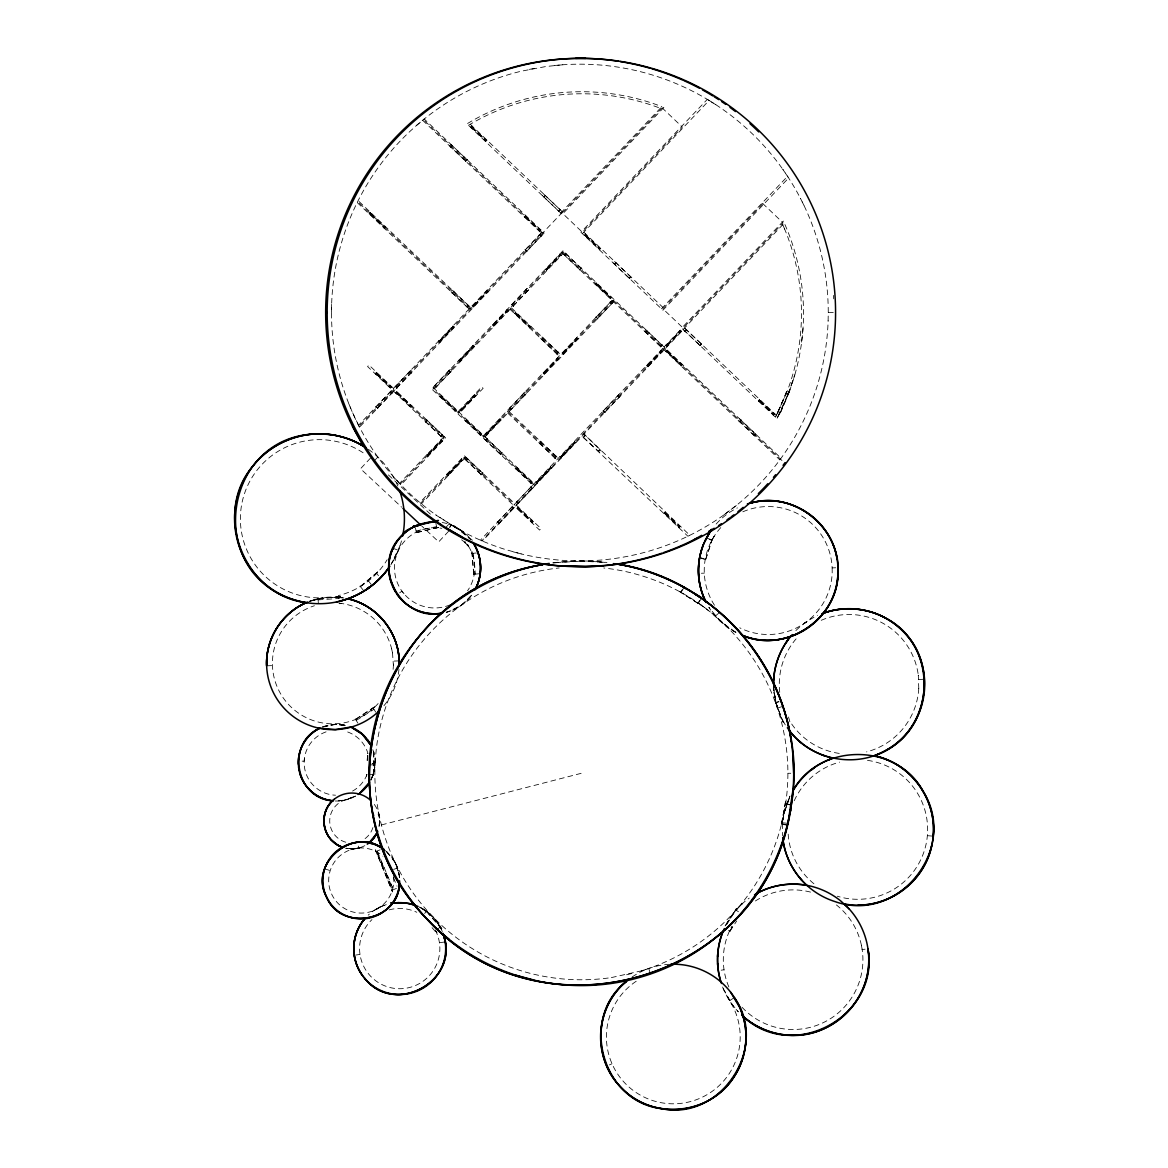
<?xml version="1.0" encoding="UTF-8"?>
<svg xmlns="http://www.w3.org/2000/svg" width="1168" height="1168" viewBox="0 0 1168 1168"><rect width="100%" height="100%" fill="white"/><g stroke="black" fill="none" stroke-linecap="round" stroke-linejoin="round"><path stroke-width="0.75" stroke-dasharray="5 3.75" d="M375.059 761.054L374.227 770.763L370.971 779.961M331.493 312.571L331.639 304.089L331.493 312.571A248.39 248.39 0 0 0 348.911 403.938L352.123 411.676A248.39 248.39 0 0 0 393.12 476.325L404.318 488.282A248.39 248.39 0 0 0 436.963 515.716L458.513 529.279L435.562 514.738M828.112 321.039L828.258 312.571A248.39 248.39 0 0 0 804.037 205.568L800.416 198.297L804.037 205.568M787.699 823.279L782.502 822.812L783.889 813.614L789.889 796.328L783.859 813.804L782.502 822.812L782.604 835.675M918.778 688.492L918.296 675.133L918.734 679.557L924.545 679.163M399.179 660.884L393.368 661.103L393.382 665.22L392.506 652.927M366.416 776.136L366.489 774.399M367.088 760.441L368.037 751.754M367.672 760.47L367.891 755.243M373.556 764.952L373.599 763.726M803 328.471L801.365 344.151M326.076 731.854A32.573 32.573 0 0 0 304.425 758.295L304.162 761.229A32.573 32.573 0 0 0 335.523 795.204M304.425 758.251L304.162 761.229L301.256 761.113M378.228 811.891L379.731 820.199L378.826 827.951L379.717 821.951L378.841 813.921L373.205 815.395M783.859 813.804L789.729 796.605M371.059 779.742L374.329 770.252L376.359 748.484A206.502 206.502 0 0 1 559.165 567.955M788.385 393.864L794.795 374.943L785.743 400.332L776.924 418.611L681.689 328.062L783.392 221.088A221.628 221.628 0 0 1 788.385 393.864L789.875 389.908L776.924 418.611L779.859 412.99L777.654 411.851M372.49 776.53L373.161 774.676L370.709 780.472A38.398 38.398 0 0 0 372.344 748.367M450.702 524.782L449.68 527.498L451.184 525.016L463.214 531.849L450.702 524.782L454.483 526.388M372.052 777.625L373.161 774.676L371.176 779.523M400.055 545.646L391.499 563.764M786.517 393.032L775.406 417.151L778.005 412.158L775.902 416.231M726.438 924.107L736.132 909.974M712.042 539.908L714.203 536.229L712.042 539.908L706.479 537.981M390.944 564.684L398.332 550.347L393.061 548.245M682.17 589.709L680.55 592.629M681.017 592.41L684.068 587.46M698.114 602.951L699.632 600.469M698.128 603.462L700.771 599.461M725.109 925.947L736.512 908.383L726.554 924.808M732.38 926.516L729.066 932.677L736.672 920.968M454.732 526.067L453.257 526.242M466.689 544.624L468.762 546.712L467.054 544.171A40.135 40.135 0 0 0 464.791 541.353M471.069 595.797L461.345 605.228L448.483 611.652M736.001 910.135L742.673 903.36L736.001 910.135L736.818 909.2M437.635 929.538L441.562 925.26M370.475 458.133L360.532 468.748L401.617 507.16M374.797 460.309L377.848 457.053M445.169 528.14L449.213 523.804M448.643 531.236L438.715 541.864L421.487 525.746M369.03 213.802L370.446 212.328M369.351 214.094L370.358 213.043M370.387 214.489L371.088 213.744M449.49 145.825L466.996 162.454M450.892 144.35L468.397 160.98M450.658 146.92L452.06 145.445M450.965 147.226L452.366 145.752M470.427 127.195L471.828 125.721M470.748 127.502L471.755 126.451M471.784 127.881L472.485 127.151M383.454 226.913L384.155 226.169M383.892 227.935L384.9 226.869M384.214 228.227L385.615 226.753M484.851 140.306L485.552 139.576M465.521 161.053L466.923 159.578M465.419 161.564L467.434 159.461M485.289 141.328L486.297 140.277M485.611 141.635L487.012 140.145M450.979 291.708L468.47 308.337M452.381 290.233L469.872 306.863M542.58 195.786L560.071 212.43M543.981 194.311L561.472 210.955M375.176 373.745L376.578 372.271M451.943 293.226L453.943 291.109M524.286 216.927L525.688 215.452M543.733 196.896L545.135 195.421M375.497 374.052L376.49 373.001M452.454 293.11L453.856 291.635M524.593 217.233L525.6 216.168M544.054 197.202L545.456 195.713M376.534 374.432L377.235 373.702M525.629 217.613L526.33 216.868M389.601 386.856L390.302 386.126M538.711 230.038L539.412 229.293M390.039 387.878L391.046 386.827M466.996 306.936L468.397 305.461M539.134 231.06L540.142 229.994M468.908 305.344L467.317 307.242M558.596 211.028L559.998 209.554M390.36 388.185L391.762 386.696M539.455 231.352L540.857 229.877M558.508 211.539L560.509 209.437M359.218 426.612L358.518 425.254L542.653 231.585M560.698 213.029L661.833 106.653L663.877 107.456L562.173 214.43L466.937 123.866A221.628 221.628 0 0 1 661.833 106.653M439.153 341.071L452.98 326.529M472.631 306.074L487.056 290.905M440.117 340.589L452.542 327.507M360.051 425.108L561.925 212.78M440.336 340.779L452.761 327.712M474.106 305.476L486.53 292.409M439.591 342.093L454.016 326.909M473.668 306.454L487.494 291.912M395.412 392.988L396.813 391.514M396.127 392.871L397.135 391.806M396.872 393.572L397.573 392.828M409.939 405.997L410.64 405.252M410.669 406.698L411.676 405.646M410.596 407.413L411.997 405.938M459.389 360.313L473.215 345.772M493.057 324.894L506.883 310.352M545.967 269.253L559.793 254.712M460.353 359.817L472.777 346.75M494.02 324.412L506.445 311.345M546.931 268.757L559.355 255.69M562.918 252.259L433.065 388.842L534.229 485.041M459.827 361.321L474.252 346.151M493.495 325.916L507.934 310.732M546.405 270.275L560.83 255.091M434.496 388.813L562.961 253.704M582.409 233.673L709.093 100.433L716.101 104.872L707.297 99.368L580.934 232.271L662.928 310.221L788.648 177.989L782.794 169.331L787.568 176.339A248.39 248.39 0 0 1 800.518 198.502M563.589 254.303L581.08 270.932M564.991 252.828L582.496 269.458M564.757 255.398L566.159 253.923M565.064 255.704L566.465 254.23M584.204 235.367L585.606 233.892M584.526 235.673L585.518 234.622M585.562 236.053L586.263 235.323M514.373 313.462L515.774 311.987M514.694 313.754L515.687 312.703M515.73 314.148L516.431 313.404M439.942 396.799L441.343 395.324M440.263 397.105L441.27 396.054M441.3 397.485L442 396.755M424.612 420.743L442.103 437.372M426.013 419.268L443.504 435.898M425.575 422.261L427.576 420.159M426.086 422.144L427.488 420.67M598.629 248.477L599.33 247.747M579.605 269.531L581.022 268.056M579.518 270.056L581.533 267.939M599.067 249.499L600.075 248.448M599.388 249.806L600.79 248.331M528.797 326.573L529.498 325.828M529.235 327.58L530.228 326.529M529.557 327.887L530.958 326.412M454.367 409.91L455.067 409.18M454.805 410.932L455.812 409.88M455.126 411.224L456.527 409.749M458.323 411.457L481.669 386.9L483.143 388.302L459.798 412.859M460.44 410.07L474.865 394.886M458.352 412.903L482.399 387.601M461.915 409.472L474.339 396.39M461.477 410.45L475.303 395.908M440.628 435.971L442.03 434.496M440.935 436.277L442.351 434.803M444.132 436.511L399.558 483.391L400.96 484.866L445.607 437.912L395.018 389.805M427.211 454.936L441.051 440.394M428.189 454.44L440.613 441.373M400.887 483.479L444.176 437.942L393.587 389.849M427.649 455.943L442.088 440.774M540.609 338.413L558.114 355.043M542.025 336.924L559.516 353.568M613.185 262.931L630.676 279.561M614.587 261.457L632.078 278.086M541.777 339.508L543.178 338.034M465.244 420.845L466.645 419.37M542.098 339.815L543.5 338.34M595.111 284.262L596.512 282.787M614.339 264.026L615.74 262.552M465.55 421.152L466.558 420.1M595.417 284.569L596.425 283.503M614.66 264.333L616.062 262.858M466.601 421.531L467.302 420.801M596.454 284.948L597.155 284.218M479.668 433.956L480.369 433.226M609.521 297.373L610.222 296.643M556.64 353.641L558.041 352.167M556.552 354.152L558.552 352.05M480.106 434.978L481.099 433.927M609.959 298.395L610.966 297.344M629.202 278.159L630.603 276.685M480.413 435.284L481.815 433.81M611.682 297.212L610.28 298.687L611.287 297.636L596.103 283.211M629.523 278.451L630.924 276.977M483.61 435.503L612.076 300.395M543.646 373.001L557.472 358.445M562.888 352.765L576.715 338.209M447.256 474.588L461.681 459.404M485.742 434.116L500.167 418.947M544.609 372.504L557.034 359.437M563.852 352.269L576.277 339.202M421.122 502.707L464.411 457.184L515 505.277M483.654 436.949L613.507 300.366M448.731 473.989L461.156 460.922M487.217 433.518L499.641 420.451M448.293 474.967L462.119 460.426M486.779 434.496L500.605 419.954M544.084 374.008L558.508 358.839M563.326 353.773L577.751 338.603M465.842 457.141L421.429 503.861L419.867 502.547L464.368 455.739L514.957 503.846M485.085 436.905L613.55 301.797M465.083 459.228L482.574 475.858M466.485 457.754L483.975 474.383M484.311 438.993L501.817 455.622M485.713 437.518L503.218 454.148M466.236 460.323L467.638 458.849M485.479 440.088L486.881 438.613M466.558 460.63L467.959 459.155M485.786 440.394L487.187 438.92M481.099 474.456L482.501 472.982M500.342 454.221L501.744 452.746M481.012 474.967L483.012 472.865M500.24 454.732L502.255 452.629M661.453 308.819L787.568 176.339M538.711 442.555L556.216 459.185M540.127 441.081L557.618 457.71M644.532 331.259L662.022 347.889M645.933 329.785L663.424 346.414M515.833 468.952L517.234 467.477M539.879 443.65L541.689 441.957M645.685 332.354L647.101 330.88M516.139 469.244L517.147 468.193M540.2 443.957L541.602 442.482M646.006 332.661L647.408 331.186M517.176 469.638L517.877 468.894M530.257 482.063L530.958 481.318M530.681 483.07L531.688 482.019M554.742 457.783L556.143 456.308M660.548 346.487L661.949 345.013M531.002 483.377L532.404 481.902M554.654 458.294L556.654 456.192M660.46 347.013L662.46 344.896M662.665 348.487L480.413 540.171L482.413 541.032L664.139 349.904M664.066 347.013L681.893 328.252M666.388 345.217L680.214 330.661M536.316 482.209L550.756 467.039M560.377 456.922L574.802 441.738M646.955 365.861L661.38 350.692M537.587 481.406L550.011 468.339M561.633 456.119L574.057 443.052M648.211 365.058L660.635 351.991M667.351 344.721L679.776 331.654M664.096 348.458L481.844 540.784M667.556 344.925L679.98 331.858M537.806 481.61L550.23 468.543M561.852 456.323L574.276 443.256M648.43 365.263L660.854 352.196M537.368 482.603L551.194 468.061M561.414 457.301L575.24 442.76M647.992 366.241L661.818 351.699M666.826 346.224L681.251 331.055M683.163 329.464L782.779 224.694L781.874 222.679M665.541 348.414L683.368 329.668M683.791 330.062L701.282 346.692M685.193 328.588L702.683 345.217M583.226 437.314L585.226 435.211M583.737 437.197L585.139 435.722M684.755 331.581L686.755 329.464M516.825 508.416L518.227 506.941M665.921 351.597L667.337 350.123M685.266 331.464L686.667 329.989M517.147 508.722L518.139 507.671M666.242 351.904L667.249 350.853M518.183 509.102L518.884 508.372M667.278 352.283L667.979 351.553M531.25 521.527L531.951 520.797M598.279 451.023L599.68 449.549M680.345 364.708L681.046 363.978M598.6 451.33L600.002 449.855M699.807 345.29L701.209 343.815M531.688 522.549L532.681 521.497M680.783 365.73L681.791 364.679M700.128 345.597L701.53 344.122M531.995 522.855L533.396 521.381M681.105 366.037L682.506 364.547M599.753 452.425L581.956 436.117L687.894 536.229L689.85 535.28L583.971 434L601.155 450.95M738.118 420.246L755.608 436.876M739.519 418.772L757.025 435.401M758.251 400.858L759.653 399.383M758.572 401.164L759.58 400.098M739.081 421.765L741.081 419.648M739.592 421.648L740.994 420.173M759.609 401.544L760.31 400.799M663.833 513.351L665.234 511.876M664.154 513.657L665.161 512.606M665.191 514.037L665.891 513.307M772.676 413.968L773.377 413.238M773.114 414.99L774.121 413.939M754.134 435.474L755.55 434M773.435 415.282L774.837 413.808M754.455 435.766L755.857 434.292M678.258 526.461L678.958 525.731M678.696 527.483L679.703 526.432M679.017 527.79L680.418 526.315M554.333 65.496L562.918 64.766L545.996 66.503L521.278 71.19A248.39 248.39 0 0 0 416.626 125.356L410.61 130.787A248.39 248.39 0 0 0 331.624 304.425M728.175 627.698L715.342 616.076L718.656 613.215M424.539 913.434L427.108 911.215M416.538 125.443L424.232 118.99L544.127 232.987L359.51 427.167L359.014 426.203M736.307 505.496L723.269 515.38L736.307 505.496A248.39 248.39 0 0 0 828.127 320.762M399.602 592.848L401.967 591.169A40.135 40.135 0 0 1 441.854 528.345M734.438 997.545L729.547 1000.699A66.897 66.897 0 0 1 708.961 1093.511A66.897 66.897 0 0 1 616.354 1072.02A66.897 66.897 0 0 1 638.765 979.631M356.196 720.422L373.964 709.326M373.906 910.573L380.257 906.967A45.917 45.917 0 0 1 387.09 904.412A45.961 45.961 0 0 0 368.212 915.143M468.456 125.326L470.281 124.246A219.599 219.599 0 0 1 660.314 108.259M345.786 842.23A22.104 22.104 0 0 1 343.742 800.387L355.729 795.992M352.736 797.525L343.465 800.43L336.953 801.044L346.341 799.803L355.554 796.08A38.398 38.398 0 0 1 335.304 801.014M609.36 1064.924L612.032 1063.756M375.556 851.749L382.754 848.713M377.22 854.202L378.286 853.75M383.104 868.131L384.17 867.678M385.367 873.503L386.433 873.051M391.236 887.432L392.317 886.979M391.835 890.337L399.033 887.3M775.348 703.224L778.939 701.749M789.875 721.795L788.429 716.729M323.2 726.73L336.734 724.248L347.261 725.766M322.251 727.08L333.756 724.364L346.414 725.503A38.398 38.398 0 0 0 323.945 726.438M309.418 601.33L326.777 597.315L341.961 597.651A66.313 66.313 0 0 0 309.272 601.389L326.106 597.388L342.852 597.797M322.529 726.963L335.231 724.277L345.232 725.226M393.616 869.401L397.558 868.043L399.514 877.577L398.974 873.547M773.946 692.142L777.333 708.144L782.852 706.319M310.06 601.097L322.821 597.812A79.117 79.117 0 0 1 243.762 495.86A79.117 79.117 0 0 1 366.066 454.819M350.531 849.749L359.379 847.997L353.422 848.888L358.853 847.983L357.393 842.362M611.375 977.587L641.407 970.856M447.943 611.798L446.147 612.295C456.557 609.652 465.93 603.184 472.091 594.41L471.595 595.14A45.961 45.961 0 0 1 447.578 611.93M314.002 599.783L318.032 598.731M381.425 824.929L581.372 773.274M773.639 686.667L775.64 702.304L778.881 701.515M626.588 974.769L634.122 972.929M359.613 847.778L354.065 848.8L346.078 848.275L353.714 848.815A32.573 32.573 0 0 0 329.303 886.892A32.573 32.573 0 0 0 366.475 912.661A32.573 32.573 0 0 0 393.558 876.438M416.071 530.987L436.555 526.622M529.338 69.379L537.718 67.788M355.685 955.059L360.007 954.431M439.431 942.751L445.183 941.919M721.167 970.199L724.043 969.776M865.065 949.19L862.188 949.613A69.803 69.803 0 0 1 740.731 1005.823M553.471 562.932L577.065 560.99L605.228 562.392L586.219 561.005L554.99 562.596M471.507 553.471L478.062 552.8M473.682 574.306L480.223 573.634M318.105 599.885L338.997 598.469L338.881 596.731M339.319 603.111L341.1 603.579L339.362 603.695M701.384 573.254L704.289 573.138M742.819 511.803A63.992 63.992 0 0 1 832.156 567.911L837.967 567.677M266.64 665.818L272.451 665.599M828.258 312.571L834.069 312.571M787.874 773.274L790.78 773.274M372.154 763.668L375.074 763.755A206.502 206.502 0 0 0 375.979 794.809L376.899 802.226A206.502 206.502 0 0 0 611.536 977.558M369.205 764.777L375.03 765.011L375.074 763.799L372.169 763.697M367.38 753.462L367.964 753.491A32.573 32.573 0 0 0 345.947 731.416M370.125 774.545L373.468 774.691M927.363 835.66L933.159 836.171M338.72 597.286L341.917 597.724M338.924 597.315L344.983 598.147M785.188 803.642L791.349 804.737M785.553 804.022L791.262 805.161M781.611 823.688L787.305 824.842M781.509 824.112L787.217 825.265M513.146 551.822L521.424 553.982L505.335 549.5A248.39 248.39 0 0 1 454.162 526.783L463.214 531.849M324.704 868.846L330.208 870.613M709.151 539.368L711.896 540.317M699.807 557.37L705.311 559.282M699.603 557.749L705.618 559.691M449.184 524.242L455.827 527.06L464.762 533.134M786.064 392.988L788.721 394.171M786.341 393.426L788.196 394.258M778.18 411.764L780.034 412.596M735.271 632.005L720.101 621.084L708.845 607.229A69.803 69.803 0 0 0 735.577 632.224M421.152 907.945L420.027 907.405C429.371 911.945 437.007 919.829 441.387 929.232M421.838 908.339L434.146 918.15L441.562 929.611M736.015 632.457L728.452 627.888L715.342 616.076M709.005 100.39L709.093 100.433A248.39 248.39 0 0 0 562.684 64.78M422.568 908.835L426.816 911.478L424.042 909.595M735.563 909.857L738.468 911.741M728.555 930.268L730.015 931.217M704.727 607.652L698.479 603.184L710.801 612.368L727.927 627.785M472.427 540.273L453.374 524.987L470.689 539.631M461.608 539.806L468.412 545.266L461.243 540.258M388.404 474.909L431.415 515.132M470.281 124.246L562.1 211.554M583.81 232.198L662.855 307.345M684.565 327.989L776.384 415.297L785.889 394.623A219.599 219.599 0 0 0 785.568 231.322L782.779 224.694L785.568 231.322M471.434 126.144L486.603 140.569M585.212 234.315L600.381 248.755M759.258 399.806L774.428 414.231M472.237 127.414L485.304 139.839M586.015 235.586L599.082 248.01M760.061 401.077L773.128 413.501M472.033 127.619L485.1 140.043M585.81 235.79L598.877 248.215M759.857 401.281L772.924 413.706M471.04 127.181L485.596 141.007M584.818 235.352L599.359 249.193M758.879 400.843L773.42 414.669M680.199 330.048L681.674 331.449M679.893 330.369L680.944 331.362M679.513 331.405L680.243 332.106M667.089 344.472L667.819 345.173M666.067 344.91L667.118 345.918M665.76 345.232L667.249 346.633M525.279 215.876L540.463 230.3M666.928 350.546L682.112 364.971M424.816 120.946L542.857 233.177M562.757 252.113L781.976 460.528M525.892 217.35L538.959 229.775M596.717 284.685L609.784 297.11M667.527 352.021L680.608 364.445M524.899 216.912L539.441 230.738M595.724 284.247L610.265 298.074M666.548 351.583L681.09 365.409M422.641 120.289L541.251 233.06M561.487 252.303L779.844 459.9L781.042 458.25L562.888 250.828L431.62 388.886L532.798 485.085M540.653 233.688L524.009 251.193M542.127 235.089L525.483 252.595M611.477 301.023L594.833 318.528M612.952 302.424L596.308 319.93M541.018 236.257L539.134 234.651M559.779 254.084L561.253 255.485M611.842 303.592L609.959 301.986M660.957 350.283L662.431 351.685M539.251 235.162L540.726 236.564M559.487 254.405L560.538 255.412M610.061 302.497L611.55 303.914M661.073 350.999L662.125 352.006M559.092 255.442L559.837 256.142M660.373 351.743L661.117 352.444M546.668 268.509L547.412 269.209M647.948 364.81L648.693 365.511M525.41 249.704L526.899 251.12M545.646 268.947L546.712 269.954M596.235 317.054L597.709 318.455M647.247 365.54L648.298 366.548M524.899 249.616L527.002 251.631M545.354 269.268L546.828 270.669M595.724 316.951L597.826 318.966M646.532 365.467L648.006 366.869M527.221 288.335L510.577 305.841M528.695 289.752L512.051 307.242M526.111 289.503L527.586 290.905M576.7 337.596L578.175 338.997M525.819 289.81L527.294 291.226M576.393 337.917L577.459 338.924M576.014 338.954L576.758 339.654M618.777 394.653L602.133 412.143M620.252 396.054L603.608 413.56M619.142 397.222L617.259 395.616M617.361 396.127L618.85 397.529M563.589 352.021L564.334 352.721M511.978 304.366L513.453 305.768M562.567 352.459L563.618 353.466M511.467 304.279L513.57 306.279M562.275 352.78L563.75 354.181M511.453 307.87L560.567 354.561M515.38 312.396L530.549 326.836M510.022 307.914L560.611 356.006M515.979 313.885L529.046 326.31M514.986 313.447L529.527 327.274M510.051 309.345L559.165 356.036M486.633 290.496L488.107 291.898M506.868 309.739L508.343 311.141M557.457 357.831L558.932 359.233M486.764 291.212L487.815 292.219M506.576 310.046L507.627 311.053M557.165 358.153L558.216 359.145M486.063 291.956L486.793 292.657M506.182 311.097L506.927 311.798M556.771 359.189L557.516 359.89M603.535 410.669L605.009 412.07M603.024 410.581L605.126 412.596M473.639 305.023L474.369 305.724M493.757 324.164L494.502 324.865M544.346 372.256L545.091 372.957M472.938 305.753L473.989 306.761M492.75 324.602L493.801 325.595M543.339 372.694L544.39 373.702M472.208 305.68L473.682 307.082M492.443 324.908L493.918 326.31M543.032 373.015L544.507 374.417M470.5 307.461L358.138 200.633L357.189 202.531L469.098 308.936M370.037 212.751L385.221 227.176M359.291 203.13L470.543 308.907M370.636 214.226L383.717 226.65M369.657 213.788L384.199 227.614M664.84 512.299L680.01 526.724M665.643 513.57L678.71 525.994M665.439 513.774L678.506 526.199M664.461 513.336L679.002 527.162M524.899 392.083L508.255 409.588M526.374 393.485L509.73 410.99M452.965 325.916L454.44 327.317M473.201 345.144L474.675 346.546M523.381 393.047L525.483 395.061M574.379 441.343L575.853 442.745M452.673 326.222L453.724 327.23M472.909 345.465L473.96 346.473M523.498 393.558L524.972 394.959M574.495 442.059L575.561 443.066M452.279 327.259L453.023 327.96M472.514 346.502L473.259 347.203M573.795 442.803L574.539 443.504M439.854 340.326L440.599 341.027M460.09 359.569L460.834 360.27M561.37 455.87L562.115 456.571M438.847 340.764L439.898 341.771M459.082 360.007L460.134 361.014M509.657 408.099L511.146 409.515M560.669 456.6L561.72 457.608M438.54 341.085L440.015 342.487M458.776 360.328L460.25 361.73M509.365 408.42L510.839 409.822M559.954 456.513L561.428 457.929M509.131 411.618L558.246 458.309M507.7 411.647L558.289 459.754M507.73 413.092L556.844 459.783M450.264 369.278L433.62 386.783M451.739 370.679L435.095 388.185M474.456 394.492L475.931 395.894M499.743 418.538L501.218 419.94M550.332 466.631L551.807 468.047M448.746 370.241L450.848 372.256M448.848 370.752L450.337 372.154M474.573 395.207L475.624 396.215M499.86 419.254L500.911 420.261M550.449 467.361L551.5 468.353M473.872 395.952L474.602 396.653M499.159 419.998L499.904 420.699M549.748 468.091L550.493 468.791M461.448 409.019L462.178 409.72M486.735 433.065L487.479 433.766M537.324 481.158L538.068 481.858M435.022 385.309L436.496 386.71M460.747 409.749L461.798 410.756M486.034 433.795L487.085 434.803M536.623 481.902L537.674 482.895M434.73 385.615L436.204 387.017M460.017 409.661L461.491 411.063M485.319 433.722L486.793 435.124M535.908 481.815L537.382 483.216M433.021 387.411L534.199 483.61M440.949 395.748L456.119 410.172M466.236 419.794L481.42 434.219M516.825 467.901L532.009 482.326M441.548 397.222L454.615 409.647M466.85 421.268L479.917 433.693M517.439 469.375L530.506 481.8M440.57 396.784L455.111 410.61M465.857 420.83L480.398 434.657M516.446 468.937L530.987 482.764M410.786 370.285L394.156 387.776M412.26 371.687L395.631 389.178M532.199 485.713L515.555 503.204M533.674 487.114L517.03 504.605M409.267 371.249L411.37 373.249M530.681 486.676L532.783 488.677M409.384 371.76L410.859 373.161M530.798 487.187L532.272 488.589M395.558 386.301L397.032 387.703M516.957 501.729L518.446 503.131M395.032 386.214L397.149 388.214M516.665 502.05L518.139 503.452M393.543 388.404L368.986 365.058L367.584 366.533L392.141 389.878M516.431 505.248L540.988 528.593L539.587 530.068L515.03 506.722M376.184 372.694L391.353 387.119M396.828 392.127L411.37 405.953M517.833 507.365L533.002 521.804M397.324 393.09L410.391 405.515M376.987 373.964L390.054 386.389M518.636 508.635L531.703 521.059M376.782 374.169L389.849 386.593M518.431 508.839L531.498 521.264M375.789 373.731L390.346 387.557M395.821 392.565L410.99 406.99M517.439 508.401L531.98 522.242M393.616 391.28L442.73 437.985M464.441 458.615L513.555 505.321M391.543 390.506L374.913 408.012M393.017 391.922L376.388 409.413M512.956 505.948L496.327 523.439M514.431 507.35L497.802 524.841M390.448 391.674L392.127 393.485M441.037 439.767L442.511 441.168M461.258 459.009L462.747 460.411M511.847 507.102L513.321 508.518M390.141 391.995L391.616 393.397M440.73 440.088L441.781 441.095M461.389 459.725L462.44 460.732M511.555 507.423L513.029 508.825M440.351 441.124L441.081 441.825M460.688 460.469L461.418 461.17M427.926 454.191L428.656 454.892M448.264 473.536L448.994 474.237M376.315 406.537L377.79 407.939M426.904 454.629L427.955 455.637M447.563 474.266L448.614 475.274M497.729 521.965L499.203 523.366M375.789 406.449L377.906 408.45M426.597 454.951L428.072 456.352M446.833 474.193L448.308 475.595M497.203 521.877L499.32 523.877M386.725 851.808L394.872 861.999L399.164 874.642M386.827 851.881L394.886 862.028M398.565 482.34L393.12 476.325M441.913 928.414L425.532 910.266L441.475 928.794M435.927 931.261L437.051 932.59M432.058 927.669L436.613 932.969M404.026 593.797L401.967 591.169L404.055 593.826A40.135 40.135 0 0 0 450.206 604.82M376.344 573.021L378.505 575.722M359.992 586.102L363.993 591.096M368.431 580.919L371.132 584.35M373.045 707.852L376.476 713.341M355.276 718.948L358.707 724.437M729.562 1000.684L724.204 990.566M785.29 724.905L780.793 716.772L775.026 699.559M394.901 862.042L398.478 871.167M358.518 425.254L351.889 411.136M723.211 988.537L732.365 1004.728L738.351 1011.853A75.628 75.628 0 0 1 722.306 986.259M440.467 927.348L442.322 931.568M393.47 877.752L397.018 886.176M377.162 851.063L393.441 889.666M378.023 853.866L383.907 867.795M386.17 873.153L392.039 887.096M377.483 854.085L383.367 868.028M385.63 873.387L391.514 887.315M348.896 403.938L352.123 411.676M650.591 973.995L648.693 968.491L641.568 970.812A206.502 206.502 0 0 0 642.575 576.043L635.947 574.101A206.502 206.502 0 0 0 603.768 567.984M777.333 708.144L773.683 689.894M391.645 648.839L392.492 652.883M338.997 598.439L338.311 595.607A79.117 79.117 0 0 0 387.148 559.764M861.415 945.277L862.188 949.613L861.415 945.277A69.803 69.803 0 0 0 836.405 904.937M435.854 523.352L436.92 528.33M415.385 527.717L416.436 532.696M774.019 692.39L775.64 702.304M473.244 553.296L475.405 574.13M773.479 685.076L774.063 693.748M317.988 598.147L318.426 604.615M399.456 876.891L399.5 877.65M832.156 567.911L832.2 572.086A63.992 63.992 0 0 1 739.738 627.815M398.96 669.308A66.313 66.313 0 0 1 382.476 707.414M468.543 546.347A40.135 40.135 0 0 1 467.536 590.818M442.19 522.505A45.961 45.961 0 0 1 469.813 538.273M867.488 760.368A69.803 69.803 0 0 1 925.976 844.639A69.803 69.803 0 0 1 837.295 896.206M813.921 883.753A69.803 69.803 0 0 1 788.166 833.923M794.225 800.737A69.803 69.803 0 0 1 839.602 762.12M393.382 665.176A60.502 60.502 0 0 1 393.105 669.352M378.14 703.53A60.502 60.502 0 0 1 282.218 696.376A60.502 60.502 0 0 1 314.426 605.739M338.91 603.155A60.502 60.502 0 0 1 391.66 648.897M714.495 605.258A63.992 63.992 0 0 1 722.101 526.169M918.778 688.434A69.803 69.803 0 0 1 866.539 751.885M839.266 753.418A69.803 69.803 0 0 1 789.991 721.43M779.742 692.303A69.803 69.803 0 0 1 798.372 636.341M821.221 620.31A69.803 69.803 0 0 1 918.311 675.265M728.861 986.975A69.803 69.803 0 0 1 731.723 926.472M755.375 900.966A69.803 69.803 0 0 1 811.848 892.454M725.737 925.377A75.628 75.628 0 0 1 749.214 898.119M358.605 848.041A32.573 32.573 0 0 1 382.943 856.217M419.181 906.967A45.961 45.961 0 0 1 421.356 908.062M422.422 908.646A45.961 45.961 0 0 1 441.212 928.852M782.502 822.812A75.613 75.613 0 0 1 790.006 796.05M435.284 929.976A40.135 40.135 0 0 1 421.575 982.259A40.135 40.135 0 0 1 368.241 973.499A40.135 40.135 0 0 1 371.964 919.596M389.105 909.887A40.135 40.135 0 0 1 416.786 912.266M367.073 774.413A32.573 32.573 0 0 1 351.583 791.627M372.913 827.543A22.104 22.104 0 0 1 364.285 839.208M385.236 850.552A38.398 38.398 0 0 1 399.514 877.548M401.485 540.915A84.928 84.928 0 0 1 391.689 563.502M368.343 449.3A84.928 84.928 0 0 1 397.865 486.049M833.499 295.402A254.201 254.201 0 0 1 833.704 298.833M716.145 524.052A69.803 69.803 0 0 1 737.388 507.905M795.875 630.589A75.613 75.613 0 0 1 817.498 615.594M632.165 976.959A72.708 72.708 0 0 1 669.162 964.315M552.712 562.888A212.313 212.313 0 0 1 606.937 562.494M374.3 804.416A27.915 27.915 0 0 1 379.016 827.294M364.839 845.661A27.915 27.915 0 0 1 345.611 848.187M723.737 515.044A248.39 248.39 0 0 1 521.03 553.88M715.736 104.624A248.39 248.39 0 0 1 783.086 169.74M373.848 752.002L373.395 776.428L373.848 752.002M785.524 801.934L781.202 825.688L785.524 801.934M712.568 538.404L705.049 561.341L712.568 538.404M786.765 391.397L777.348 413.633L786.765 391.397M789.028 392.404L779.611 414.625L789.028 392.404M679.294 591.344L699.617 604.382L679.294 591.344M662.11 107.85L562.144 212.985L582.379 232.228L682.346 127.093L662.11 107.85M762.85 203.641L662.884 308.775L683.119 328.018L783.086 222.884L762.85 203.641M377.702 571.926L358.999 587.65L377.702 571.926M806.183 622.048L804.402 623.303L806.183 622.048M380.257 906.952L374.081 910.456L380.257 906.967M374.519 706.932L354.108 720.364L374.519 706.932M375.41 849.91L392.506 891.943L375.41 849.91M775.216 701.384L783.947 724.218L775.216 701.384M438.511 527.396L414.728 533.046L438.511 527.396M471.916 551.676L473.858 576.043L471.916 551.676M340.618 596.614L316.294 598.848L340.618 596.614"/><path stroke-width="1.5" d="M299.986 773.858C304.176 788.02 317.17 799.058 331.873 800.693C295.358 798.226 285.985 742.76 319.55 728.306A38.398 38.398 0 0 0 333.406 800.898M788.488 819.951C754.849 984.697 535.937 1043.039 424.758 916.646C311.929 798.532 381.469 590.643 542.799 564.582C378.812 591.081 310.819 804.212 428.86 920.997C546.405 1047.375 769.347 975.806 791.364 804.635L791.378 804.518C810.271 695.018 728.788 581.387 618.952 564.348A212.313 212.313 0 0 1 789.714 814.14A212.313 212.313 0 0 1 537.28 980.959L515.365 975.076M837.033 558.786C831.412 519.804 788.692 491.991 750.849 503.058C795.233 489.582 843.398 530.608 837.777 576.525C835.427 621.113 784.473 653.014 743.359 635.699M837.967 567.677C841.836 616.105 786.984 654.956 742.6 635.45A69.803 69.803 0 0 0 837.982 573.05A69.803 69.803 0 0 0 747.359 503.919M782.94 839.967C785.538 858.933 795.671 876.672 810.65 888.6A75.613 75.613 0 0 0 835.193 901.652C898.484 924.136 959.001 848.012 923.173 791.422C897.345 742.381 819.381 742.352 792.97 790.605M933.159 836.171C937.028 799.481 910.31 763.011 874.146 755.652C925.29 739.957 941.919 667.322 902.674 630.939C882.482 610.484 850.508 603.228 823.513 613.142C842.96 606.148 867.62 607.521 886.366 618.5C936.181 643.977 936.853 723.138 887.476 749.462C855.969 768.734 811.468 760.222 789.378 730.686M397.237 594.541C407.194 608.732 425.619 616.31 442.657 613.054C400.347 623.099 369.716 563.794 402.405 535.075C404.376 523.717 471.142 514.65 417.881 525.045C400.536 531.615 388.404 549.471 388.681 568.028C377.045 584.467 359.058 596.614 339.654 601.14M773.727 679.834L773.888 676.389M773.479 682.886C773.785 666.198 779.801 649.715 790.298 636.75M722.948 931.48C716.539 947.394 715.765 965.483 720.817 981.879M793.101 788.999L788.488 819.921M931.743 845.442C924.151 884.395 882.731 911.989 843.822 903.784L849.399 909.186M703.34 544.799C696.362 562.304 696.858 582.628 704.844 599.695C697.281 583.27 696.493 564.027 702.508 546.989C704.202 541.047 720.16 514.329 704.99 540.974M392.39 549.807L392.93 548.186M724.335 928.589C716.451 945.613 715.371 965.746 721.488 983.485M475.405 589.022C482.793 575.036 482.194 557.253 473.799 543.821C482.34 557.501 482.837 575.736 474.953 589.811M792.619 791.481C801.394 776.005 816.009 764.018 832.784 758.149C814.592 754.075 797.934 743.125 787.349 727.737M369.482 782.604L359.613 793.408L369.38 782.808A38.398 38.398 0 0 1 358.167 794.474M388.681 567.765C376.578 585.358 357.335 597.578 336.501 601.973M786.079 642.634L787.816 640.225M792.269 634.618C780.166 648.182 773.347 666.446 773.61 684.623M332.53 800.81C317.448 813.979 323.405 841.529 342.589 847.296M334.179 799.321C321.945 808.782 320.455 828.535 331.143 839.734M366.723 588.92L369.453 586.73M367.088 589.373L369.803 587.197M811.643 769.77L814.008 768.018M734.336 997.603C769.8 1046.47 720.831 1121.47 661.614 1108.68C602.308 1102.096 578.963 1017.824 626.194 981.631C594.103 1007.371 592.22 1060.383 622.121 1088.561C652.445 1120.433 710.129 1114.725 733.621 1077.509C745.549 1059.77 749.068 1036.834 743.038 1016.321C754.762 1026.76 771.435 1034.045 787.772 1035.125C834.156 1039.841 876.029 994.596 867.941 948.766C880.336 1016.072 792.605 1063.552 743.052 1016.364L739.899 1007.736L730.555 992.099M754.513 894.834C770.223 885.183 789.626 882.176 807.687 885.49A75.613 75.613 0 0 1 841.048 901.214L847.88 907.551A75.613 75.613 0 0 1 846.931 1012.831A75.613 75.613 0 0 1 741.665 1015.123M693.339 540.039L701.705 535.324M708.669 531.396L714.247 528.257M756.236 893.681C771.464 885.154 789.67 882.147 806.825 885.329C793.452 872.934 784.443 855.677 782.764 837.456M319.609 728.306C306.235 734.716 297.592 749.476 298.336 764.252M305.271 603.068C281.313 613.74 265.37 639.626 266.64 665.818C265.37 639.465 281.517 613.39 305.724 602.878M827.44 760.383L830.156 759.244M306.206 602.644C196.501 583.445 221.686 419.473 332.5 434.978M352.444 726.715L335.377 729.62L318.149 728M420.1 524.768L413.282 526.228L418.524 525.702M362.211 975.149C355.145 965.206 352.313 952.416 354.503 940.401C355.612 934.415 357.89 928.662 361.189 923.538C362.416 921.537 367.205 915.785 362.737 921.304C350.239 937.7 350.969 962.417 364.445 978.039C394.667 1017.007 460.221 980.77 443.431 934.517L449.125 939.379M405.398 902.995C369.292 903.521 410.26 901.112 415.078 905.288M395.456 902.835L398.77 902.645M602.805 565.867L585.664 566.728L559.925 565.867M575.576 58.4L585.664 58.4M325.668 312.571L327.157 312.571M334.121 435.211C344.604 436.978 354.853 440.862 363.817 446.497C354.211 440.307 343.173 436.671 331.975 434.759C302.527 430.262 271.414 442.555 252.974 465.959C211.817 513.467 244.492 596.22 307.009 602.776M368.854 842.887L372.008 843.661M613.375 563.604C703.428 575.605 779.158 652.094 791.364 741.957L791.378 742.089M347.203 598.615C377.176 604.732 400.025 633.611 399.222 664.169M408.785 903.55L415.472 905.434M352.546 727.679A38.398 38.398 0 0 1 371.001 745.388L363.292 734.949L351.13 727.109L361.54 733.373L370.898 745.213M822.287 754.908L824.374 755.769M446.906 528.286L461.769 536.871M695.778 594.162L701.647 597.782M683.703 587.241L686.755 589.125M695.559 594.541L701.53 598.22M384.053 849.632C353.933 824.637 307.286 864.218 327.055 898.002C342.151 932.166 398.755 920.822 399.5 883.49C398.741 921.961 339.684 932.049 326.135 896.06C308.761 862.174 354.97 825.28 384.17 849.735M799.16 740.935L801.584 743.125M402.931 508.401L420.159 524.505M331.143 839.734L337.727 845.077L342.881 847.413A27.915 27.915 0 0 1 327.814 806.694A27.915 27.915 0 0 1 370.796 800.489M364.445 978.054C394.01 1016.218 458.717 982.171 443.942 936.196M367.73 740.045L369.424 742.556M352.488 426.203L364.869 448.191A254.201 254.201 0 0 0 560.947 566.057L595.067 566.319L612.061 564.728A254.201 254.201 0 0 0 661.862 553.179M395.251 591.519L389.864 578.204L388.681 567.283M606.703 1066.092L610.879 1074.21M788.079 858.626L787.685 857.692M443.752 935.437L445.183 941.919M298.614 767.522L299.169 770.719M399.179 660.884C398.536 631.654 376.271 604.776 347.67 598.702A66.313 66.313 0 0 1 399.193 665.22M793.101 757.565L793.685 773.274M399.631 490.662A84.928 84.928 0 0 1 402.624 536.112M389.893 566.261A84.928 84.928 0 0 1 272.451 589.475A84.928 84.928 0 0 1 248.477 472.179A84.928 84.928 0 0 1 365.613 447.461M474.004 544.142A45.961 45.961 0 0 1 475.215 589.387M441.854 613.215A45.961 45.961 0 0 1 388.813 571.269A45.961 45.961 0 0 1 435.007 521.877M789.991 813.03A69.803 69.803 0 0 1 790.765 810.154M875.912 756.061A75.613 75.613 0 0 1 858.13 905.112M801.905 880.395A75.613 75.613 0 0 1 799.846 878.044M821.805 613.784A75.613 75.613 0 0 1 919.727 657.292A75.613 75.613 0 0 1 875.825 755.039M378.461 711.546A66.313 66.313 0 0 1 277.137 699.238A66.313 66.313 0 0 1 307.929 601.929M785.086 462.586A254.201 254.201 0 0 1 783.056 465.331M775.654 474.704A254.201 254.201 0 0 1 773.45 477.318M767.814 483.727A254.201 254.201 0 0 1 758.353 493.568M743.198 507.35A254.201 254.201 0 0 1 737.913 511.672M733.869 514.811A254.201 254.201 0 0 1 731.139 516.869M729.766 517.877A254.201 254.201 0 0 1 726.992 519.862M721.371 523.746A254.201 254.201 0 0 1 718.524 525.629M696.639 538.36A254.201 254.201 0 0 1 663.482 552.625M363.642 446.22A254.201 254.201 0 0 1 618.368 61.291M620.062 61.554A254.201 254.201 0 0 1 650.211 68.284M651.861 68.766A254.201 254.201 0 0 1 682.477 79.993M684.054 80.694A254.201 254.201 0 0 1 699.471 88.257M702.479 89.892A254.201 254.201 0 0 1 712.874 95.937M714.334 96.842A254.201 254.201 0 0 1 718.685 99.601M721.547 101.499A254.201 254.201 0 0 1 725.795 104.419M729.985 107.412A254.201 254.201 0 0 1 735.475 111.544M749.973 123.662A254.201 254.201 0 0 1 758.704 131.911M706.202 602.557A69.803 69.803 0 0 1 710.626 531.09M717.867 967.133A75.613 75.613 0 0 1 717.59 963.615M717.561 956.577A75.613 75.613 0 0 1 717.78 953.073M531.177 979.572A212.313 212.313 0 0 1 549.252 563.399M670.695 964.242A72.708 72.708 0 0 1 743.213 1056.894A72.708 72.708 0 0 1 632.691 1097.234A72.708 72.708 0 0 1 628.472 979.66M399.631 880.803A38.398 38.398 0 0 1 352.867 917.99A38.398 38.398 0 0 1 326.383 864.437A38.398 38.398 0 0 1 384.301 849.822M443.066 933.349A45.961 45.961 0 0 1 421.896 988.843A45.961 45.961 0 0 1 363.686 977.105A45.961 45.961 0 0 1 365.642 917.756M391.835 903.317A45.961 45.961 0 0 1 418.071 906.47M377.775 831.251A27.915 27.915 0 0 1 367.278 844.216M376.914 833.134L373.512 838.536L369.03 842.916L376.914 833.134M439.694 523.629A254.201 254.201 0 0 0 834.989 329.726A254.201 254.201 0 0 0 469.419 84.344A254.201 254.201 0 0 0 439.694 523.629"/></g></svg>
